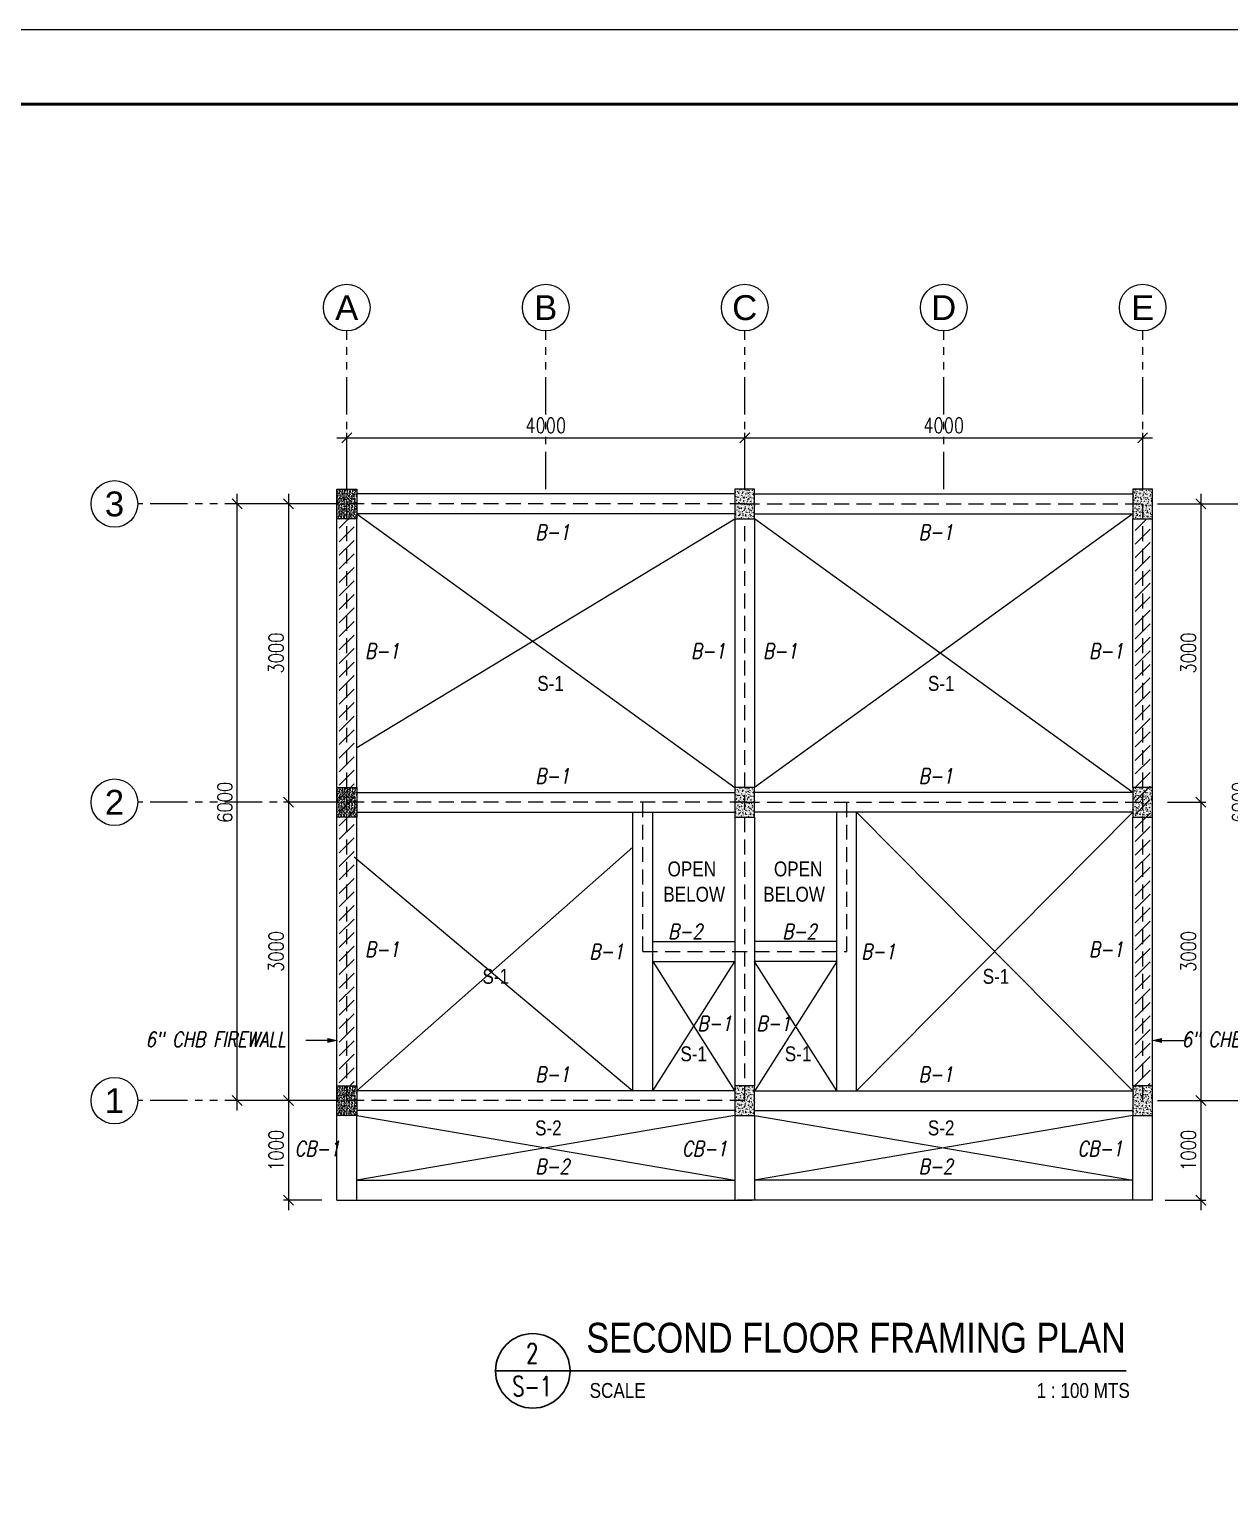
# Model space of a CAD drawing. Header units: millimetres. Extents: x 568137 to 731329, y -326076 to -191870.
# Drawn here: x 703457 to 715517, y -247826 to -232976 of the extents above; entities that cross this region are included whole.
import ezdxf
from ezdxf.enums import TextEntityAlignment as Align

# ---------------------------------------------------------------- set-up
doc = ezdxf.new("R2010")
doc.units = ezdxf.units.MM
doc.header["$LTSCALE"] = 300
doc.header["$MEASUREMENT"] = 0
doc.header["$PDMODE"] = 3
doc.header["$PDSIZE"] = 300
for name, pattern in [('DASHED', [0.75, 0.5, -0.25]), ('HIDDEN2', [0.1875, 0.125, -0.0625]), ('PHANTOM', [2.5, 1.25, -0.25, 0.25, -0.25, 0.25, -0.25])]:
    doc.linetypes.add(name, pattern=pattern)
doc.layers.get('0').update_dxf_attribs({"color": 9})
doc.layers.get('DEFPOINTS').update_dxf_attribs({"color": 8})
for name, color, linetype in [('2TX-AR', 2, 'Continuous'), ('A-DIM', 9, 'Continuous'), ('BEAM', 51, 'HIDDEN2'), ('COLUMN', 6, 'Continuous'), ('ROOF BEAMS', 10, 'Continuous')]:
    doc.layers.add(name, color=color, linetype=linetype)
for name, color, linetype, lineweight in [('BORDER', 5, 'Continuous', 50), ('dimensions', 8, 'Continuous', 15), ('FLR. PLAN BLK', 8, 'Continuous', 9), ('grid', 204, 'PHANTOM', 5), ('TB-TXT', 4, 'Continuous', 35), ('text', 142, 'Continuous', 25), ('TITLE', 3, 'Continuous', 30)]:
    doc.layers.add(name, color=color, linetype=linetype, lineweight=lineweight)
doc.styles.add('ARIAL', font='arial.ttf', dxfattribs={"width": 0.8})
doc.styles.add('DIM', font='romans.shx', dxfattribs={"width": 0.8})
doc.styles.add('mar4', font='ARIALN.TTF')
doc.styles.add('PSM', font='simplex')
doc.styles.get("Standard").update_dxf_attribs({"font": 'romans.shx'})
doc.dimstyles.new('DIM-100', dxfattribs={"dimscale": 100, "dimtxt": 2, "dimasz": 1, "dimexe": 0.5, "dimexo": 1.5, "dimgap": 1, "dimtad": 1, "dimdec": 0, "dimdsep": 46, "dimtxsty": 'PSM', "dimblk1": 'DIMCIR', "dimblk2": 'DIMCIR', "dimsah": 1, "dimcen": 0, "dimdle": 2, "dimclrd": 251, "dimclre": 251, "dimclrt": 2, "dimadec": 0, "dimazin": 0, "dimtfac": 1, "dimtdec": 0, "dimtix": 1, "dimtmove": 2, "dimatfit": 3, "dimldrblk": 'DIMCIR', "dimfxl": 0.5, "dimtvp": 1, "dimtolj": 1, "dimtzin": 0, "dimarcsym": 0})
pattern_1 = [(50, (138758.985, -42248.292), (35.8630091, -3.1376067), [3.75, -41.25]), (355, (138758.985, -42248.292), (-6.9375667, 37.6096067), [3, -33]), (100.4514445, (138761.974, -42248.554), (28.9254423, 34.4719995), [3.1870096, -35.0571056]), (46.1842, (138758.985, -42238.292), (53.3620665, -8.275964), [5.625, -61.875]), (96.635635, (138763.43, -42238.98), (46.7330973, 48.70593), [4.780517, -52.585688]), (351.184164, (138758.985, -42238.29), (46.7330973, 48.70593), [4.5, -49.5]), (21, (138763.985, -42240.792), (29.8453526, -20.1309445), [3.75, -41.25]), (326, (138763.985, -42240.792), (12.1657666, 36.2575023), [3, -33]), (71.451445, (138766.472, -42242.47), (42.0111188, 16.1265576), [3.1870095, -35.0571056]), (37.5, (138758.985, -42248.292), (0.60799277, 16.6446927), [0, -32.6, 0, -33.5, 0, -33.125]), (7.5, (138758.985, -42248.292), (13.15347687, 19.7205856), [0, -19.1, 0, -31.85, 0, -12.625]), (327.5, (138747.835, -42248.292), (26.6911218, -1.1277436), [0, -12.5, 0, -39, 0, -51.75]), (317.5, (138742.835, -42248.292), (29.1593085, 5.0052491), [0, -16.25, 0, -25.9, 0, -36.75])]
pattern_2 = [(50, (138758.985, -48248.292), (35.8630091, -3.1376067), [3.75, -41.25]), (355, (138758.985, -48248.292), (-6.9375667, 37.6096067), [3, -33]), (100.4514445, (138761.974, -48248.554), (28.9254423, 34.4719995), [3.1870096, -35.0571056]), (46.1842, (138758.985, -48238.292), (53.3620665, -8.275964), [5.625, -61.875]), (96.635635, (138763.43, -48238.98), (46.7330973, 48.70593), [4.780517, -52.585688]), (351.184164, (138758.985, -48238.29), (46.7330973, 48.70593), [4.5, -49.5]), (21, (138763.985, -48240.792), (29.8453526, -20.1309445), [3.75, -41.25]), (326, (138763.985, -48240.792), (12.1657666, 36.2575023), [3, -33]), (71.451445, (138766.472, -48242.47), (42.0111188, 16.1265576), [3.1870095, -35.0571056]), (37.5, (138758.985, -48248.292), (0.60799277, 16.6446927), [0, -32.6, 0, -33.5, 0, -33.125]), (7.5, (138758.985, -48248.292), (13.15347687, 19.7205856), [0, -19.1, 0, -31.85, 0, -12.625]), (327.5, (138747.835, -48248.292), (26.6911218, -1.1277436), [0, -12.5, 0, -39, 0, -51.75]), (317.5, (138742.835, -48248.292), (29.1593085, 5.0052491), [0, -16.25, 0, -25.9, 0, -36.75])]
pattern_3 = [(50, (138758.985, -45248.292), (35.8630091, -3.1376067), [3.75, -41.25]), (355, (138758.985, -45248.292), (-6.9375667, 37.6096067), [3, -33]), (100.4514445, (138761.974, -45248.554), (28.9254423, 34.4719995), [3.1870096, -35.0571056]), (46.1842, (138758.985, -45238.292), (53.3620665, -8.275964), [5.625, -61.875]), (96.635635, (138763.43, -45238.98), (46.7330973, 48.70593), [4.780517, -52.585688]), (351.184164, (138758.985, -45238.29), (46.7330973, 48.70593), [4.5, -49.5]), (21, (138763.985, -45240.792), (29.8453526, -20.1309445), [3.75, -41.25]), (326, (138763.985, -45240.792), (12.1657666, 36.2575023), [3, -33]), (71.451445, (138766.472, -45242.47), (42.0111188, 16.1265576), [3.1870095, -35.0571056]), (37.5, (138758.985, -45248.292), (0.60799277, 16.6446927), [0, -32.6, 0, -33.5, 0, -33.125]), (7.5, (138758.985, -45248.292), (13.15347687, 19.7205856), [0, -19.1, 0, -31.85, 0, -12.625]), (327.5, (138747.835, -45248.292), (26.6911218, -1.1277436), [0, -12.5, 0, -39, 0, -51.75]), (317.5, (138742.835, -45248.292), (29.1593085, 5.0052491), [0, -16.25, 0, -25.9, 0, -36.75])]
pattern_4 = [(45, (100758.73, -42187.54), (-67.990969, 67.990969), [])]

# ---------------------------------------------------------------- blocks, each defined once
blk = doc.blocks.new('_Oblique')
at = {"color": 0, "linetype": 'ByBlock', "lineweight": -2}
blk.add_line((-0.5, -0.5), (0.5, 0.5), dxfattribs=at)
blk = doc.blocks.new('*D688')
at = {"layer": 'DEFPOINTS', "color": 0, "ltscale": 0.5, "transparency": 16777216}
for p in [(705545, -237745), (706645, -237745), (706645, -243745)]:
    blk.add_point(p, dxfattribs=at)
at = {"layer": 'FLR. PLAN BLK', "color": 8, "lineweight": -2, "ltscale": 0.5, "transparency": 16777216}
for p, q in [((706495, -237745), (705495, -237745)), ((705545, -243845), (705545, -237645)), ((706495, -243745), (705495, -243745))]:
    blk.add_line(p, q, dxfattribs=at)
at = {"layer": 'FLR. PLAN BLK', "color": 8, "lineweight": -2, "ltscale": 0.5, "transparency": 16777216, "xscale": 100, "yscale": 100, "zscale": 100}
for p, rotation in [((705545, -237745), 90), ((705545, -243745), 270)]:
    blk.add_blockref('_Oblique', p, dxfattribs=dict(at, rotation=rotation))
at = {"layer": 'FLR. PLAN BLK', "color": 8, "ltscale": 0.5, "transparency": 16777216, "insert": (705420, -240745), "char_height": 150, "attachment_point": 5, "rotation": 90, "style": 'DIM'}
blk.add_mtext('\\A1;6000', dxfattribs=at)
blk = doc.blocks.new('DIMCIR')
for p, q in [((0, 1.5), (0, -1.5)), ((-1.5, 0), (1.5, 0))]:
    blk.add_line(p, q)
at = {"color": 2}
blk.add_circle((0, 0), 0.75, dxfattribs=at)
blk = doc.blocks.new('*D689')
at = {"layer": 'DEFPOINTS', "color": 0, "ltscale": 0.5, "transparency": 16777216}
for p in [(706645, -237745), (706060, -240745), (706545, -240745)]:
    blk.add_point(p, dxfattribs=at)
at = {"layer": 'FLR. PLAN BLK', "color": 8, "lineweight": -2, "ltscale": 0.5, "transparency": 16777216}
for p, q in [((706495, -237745), (706010, -237745)), ((706060, -237645), (706060, -240845)), ((706395, -240745), (706010, -240745))]:
    blk.add_line(p, q, dxfattribs=at)
at = {"layer": 'FLR. PLAN BLK', "color": 8, "lineweight": -2, "ltscale": 0.5, "transparency": 16777216, "xscale": 100, "yscale": 100, "zscale": 100}
for p, rotation in [((706060, -237745), 90), ((706060, -240745), 270)]:
    blk.add_blockref('_Oblique', p, dxfattribs=dict(at, rotation=rotation))
at = {"layer": 'FLR. PLAN BLK', "color": 8, "ltscale": 0.5, "transparency": 16777216, "insert": (705935, -239245), "char_height": 150, "attachment_point": 5, "rotation": 90, "style": 'DIM'}
blk.add_mtext('\\A1;3000', dxfattribs=at)
blk = doc.blocks.new('*D690')
at = {"layer": 'DEFPOINTS', "color": 0, "ltscale": 0.5, "transparency": 16777216}
for p in [(706545, -240745), (706060, -243745), (706645, -243745)]:
    blk.add_point(p, dxfattribs=at)
at = {"layer": 'FLR. PLAN BLK', "color": 8, "lineweight": -2, "ltscale": 0.5, "transparency": 16777216}
for p, q in [((706060, -240645), (706060, -243845)), ((706395, -240745), (706010, -240745)), ((706495, -243745), (706010, -243745))]:
    blk.add_line(p, q, dxfattribs=at)
at = {"layer": 'FLR. PLAN BLK', "color": 8, "lineweight": -2, "ltscale": 0.5, "transparency": 16777216, "xscale": 100, "yscale": 100, "zscale": 100}
for p, rotation in [((706060, -240745), 90), ((706060, -243745), 270)]:
    blk.add_blockref('_Oblique', p, dxfattribs=dict(at, rotation=rotation))
at = {"layer": 'FLR. PLAN BLK', "color": 8, "ltscale": 0.5, "transparency": 16777216, "insert": (705935, -242245), "char_height": 150, "attachment_point": 5, "rotation": 90, "style": 'DIM'}
blk.add_mtext('\\A1;3000', dxfattribs=at)
blk = doc.blocks.new('*D694')
at = {"layer": 'DEFPOINTS', "color": 0, "ltscale": 0.5, "transparency": 16777216}
for p in [(706545, -243745), (706060, -244745), (706545, -244745)]:
    blk.add_point(p, dxfattribs=at)
at = {"layer": 'FLR. PLAN BLK', "color": 8, "lineweight": -2, "ltscale": 0.5, "transparency": 16777216}
for p, q in [((706060, -243645), (706060, -244845)), ((706395, -243745), (706010, -243745)), ((706395, -244745), (706010, -244745))]:
    blk.add_line(p, q, dxfattribs=at)
at = {"layer": 'FLR. PLAN BLK', "color": 8, "lineweight": -2, "ltscale": 0.5, "transparency": 16777216, "xscale": 100, "yscale": 100, "zscale": 100}
for p, rotation in [((706060, -243745), 90), ((706060, -244745), 270)]:
    blk.add_blockref('_Oblique', p, dxfattribs=dict(at, rotation=rotation))
at = {"layer": 'FLR. PLAN BLK', "color": 8, "ltscale": 0.5, "transparency": 16777216, "insert": (705935, -244245), "char_height": 150, "attachment_point": 5, "rotation": 90, "style": 'DIM'}
blk.add_mtext('\\A1;1000', dxfattribs=at)
blk = doc.blocks.new('*D691')
at = {"layer": 'DEFPOINTS', "color": 0, "ltscale": 0.5, "transparency": 16777216}
for p in [(714645, -237745), (715745, -237745), (714645, -243745)]:
    blk.add_point(p, dxfattribs=at)
at = {"layer": 'FLR. PLAN BLK', "color": 8, "lineweight": -2, "ltscale": 0.5, "transparency": 16777216}
for p, q in [((714795, -237745), (715795, -237745)), ((715745, -243845), (715745, -237645)), ((714795, -243745), (715795, -243745))]:
    blk.add_line(p, q, dxfattribs=at)
at = {"layer": 'FLR. PLAN BLK', "color": 8, "lineweight": -2, "ltscale": 0.5, "transparency": 16777216, "xscale": 100, "yscale": 100, "zscale": 100}
for p, rotation in [((715745, -237745), 90), ((715745, -243745), 270)]:
    blk.add_blockref('_Oblique', p, dxfattribs=dict(at, rotation=rotation))
at = {"layer": 'FLR. PLAN BLK', "color": 8, "ltscale": 0.5, "transparency": 16777216, "insert": (715620, -240745), "char_height": 150, "attachment_point": 5, "rotation": 90, "style": 'DIM'}
blk.add_mtext('\\A1;6000', dxfattribs=at)
blk = doc.blocks.new('*D692')
at = {"layer": 'DEFPOINTS', "color": 0, "ltscale": 0.5, "transparency": 16777216}
for p in [(714645, -237745), (714745, -240745), (715230, -240745)]:
    blk.add_point(p, dxfattribs=at)
at = {"layer": 'FLR. PLAN BLK', "color": 8, "lineweight": -2, "ltscale": 0.5, "transparency": 16777216}
for p, q in [((714795, -237745), (715280, -237745)), ((715230, -237645), (715230, -240845)), ((714895, -240745), (715280, -240745))]:
    blk.add_line(p, q, dxfattribs=at)
at = {"layer": 'FLR. PLAN BLK', "color": 8, "lineweight": -2, "ltscale": 0.5, "transparency": 16777216, "xscale": 100, "yscale": 100, "zscale": 100}
for p, rotation in [((715230, -237745), 90), ((715230, -240745), 270)]:
    blk.add_blockref('_Oblique', p, dxfattribs=dict(at, rotation=rotation))
at = {"layer": 'FLR. PLAN BLK', "color": 8, "ltscale": 0.5, "transparency": 16777216, "insert": (715105, -239245), "char_height": 150, "attachment_point": 5, "rotation": 90, "style": 'DIM'}
blk.add_mtext('\\A1;3000', dxfattribs=at)
blk = doc.blocks.new('*D693')
at = {"layer": 'DEFPOINTS', "color": 0, "ltscale": 0.5, "transparency": 16777216}
for p in [(714745, -240745), (714645, -243745), (715230, -243745)]:
    blk.add_point(p, dxfattribs=at)
at = {"layer": 'FLR. PLAN BLK', "color": 8, "lineweight": -2, "ltscale": 0.5, "transparency": 16777216}
for p, q in [((715230, -240645), (715230, -243845)), ((714895, -240745), (715280, -240745)), ((714795, -243745), (715280, -243745))]:
    blk.add_line(p, q, dxfattribs=at)
at = {"layer": 'FLR. PLAN BLK', "color": 8, "lineweight": -2, "ltscale": 0.5, "transparency": 16777216, "xscale": 100, "yscale": 100, "zscale": 100}
for p, rotation in [((715230, -240745), 90), ((715230, -243745), 270)]:
    blk.add_blockref('_Oblique', p, dxfattribs=dict(at, rotation=rotation))
at = {"layer": 'FLR. PLAN BLK', "color": 8, "ltscale": 0.5, "transparency": 16777216, "insert": (715105, -242245), "char_height": 150, "attachment_point": 5, "rotation": 90, "style": 'DIM'}
blk.add_mtext('\\A1;3000', dxfattribs=at)
blk = doc.blocks.new('*D695')
at = {"layer": 'DEFPOINTS', "color": 0, "ltscale": 0.5, "transparency": 16777216}
for p in [(714745, -243745), (714720, -244745), (715230, -244745)]:
    blk.add_point(p, dxfattribs=at)
at = {"layer": 'FLR. PLAN BLK', "color": 8, "lineweight": -2, "ltscale": 0.5, "transparency": 16777216}
for p, q in [((715230, -243645), (715230, -244845)), ((714895, -243745), (715280, -243745)), ((714870, -244745), (715280, -244745))]:
    blk.add_line(p, q, dxfattribs=at)
at = {"layer": 'FLR. PLAN BLK', "color": 8, "lineweight": -2, "ltscale": 0.5, "transparency": 16777216, "xscale": 100, "yscale": 100, "zscale": 100}
for p, rotation in [((715230, -243745), 90), ((715230, -244745), 270)]:
    blk.add_blockref('_Oblique', p, dxfattribs=dict(at, rotation=rotation))
at = {"layer": 'FLR. PLAN BLK', "color": 8, "ltscale": 0.5, "transparency": 16777216, "insert": (715105, -244245), "char_height": 150, "attachment_point": 5, "rotation": 90, "style": 'DIM'}
blk.add_mtext('\\A1;1000', dxfattribs=at)
blk = doc.blocks.new('*D696')
at = {"layer": 'DEFPOINTS', "color": 0, "ltscale": 0.5, "transparency": 16777216}
for p in [(710645, -237081), (706645, -237595), (710645, -237595)]:
    blk.add_point(p, dxfattribs=at)
at = {"layer": 'FLR. PLAN BLK', "color": 8, "lineweight": -2, "ltscale": 0.5, "transparency": 16777216}
for p, q in [((706545, -237081), (710745, -237081)), ((706645, -237445), (706645, -237031)), ((710645, -237445), (710645, -237031))]:
    blk.add_line(p, q, dxfattribs=at)
at = {"layer": 'FLR. PLAN BLK', "color": 8, "lineweight": -2, "ltscale": 0.5, "transparency": 16777216, "xscale": 100, "yscale": 100, "zscale": 100, "rotation": 180}
blk.add_blockref('_Oblique', (706645, -237081), dxfattribs=at)
at = {"layer": 'FLR. PLAN BLK', "color": 8, "lineweight": -2, "ltscale": 0.5, "transparency": 16777216, "xscale": 100, "yscale": 100, "zscale": 100}
blk.add_blockref('_Oblique', (710645, -237081), dxfattribs=at)
at = {"layer": 'FLR. PLAN BLK', "color": 8, "ltscale": 0.5, "transparency": 16777216, "insert": (708645, -236956), "char_height": 150, "attachment_point": 5, "style": 'DIM'}
blk.add_mtext('\\A1;4000', dxfattribs=at)
blk = doc.blocks.new('*D697')
at = {"layer": 'DEFPOINTS', "color": 0, "ltscale": 0.5, "transparency": 16777216}
for p in [(714645, -237081), (710645, -237595), (714645, -237595)]:
    blk.add_point(p, dxfattribs=at)
at = {"layer": 'FLR. PLAN BLK', "color": 8, "lineweight": -2, "ltscale": 0.5, "transparency": 16777216}
for p, q in [((710545, -237081), (714745, -237081)), ((710645, -237445), (710645, -237031)), ((714645, -237445), (714645, -237031))]:
    blk.add_line(p, q, dxfattribs=at)
at = {"layer": 'FLR. PLAN BLK', "color": 8, "lineweight": -2, "ltscale": 0.5, "transparency": 16777216, "xscale": 100, "yscale": 100, "zscale": 100, "rotation": 180}
blk.add_blockref('_Oblique', (710645, -237081), dxfattribs=at)
at = {"layer": 'FLR. PLAN BLK', "color": 8, "lineweight": -2, "ltscale": 0.5, "transparency": 16777216, "xscale": 100, "yscale": 100, "zscale": 100}
blk.add_blockref('_Oblique', (714645, -237081), dxfattribs=at)
at = {"layer": 'FLR. PLAN BLK', "color": 8, "ltscale": 0.5, "transparency": 16777216, "insert": (712645, -236956), "char_height": 150, "attachment_point": 5, "style": 'DIM'}
blk.add_mtext('\\A1;4000', dxfattribs=at)
blk = doc.blocks.new('*D698')
at = {"layer": 'DEFPOINTS', "color": 0, "ltscale": 0.5, "transparency": 16777216}
for p in [(714645, -237745), (715745, -237745), (714645, -243745)]:
    blk.add_point(p, dxfattribs=at)
at = {"layer": 'FLR. PLAN BLK', "color": 8, "lineweight": -2, "ltscale": 0.5, "transparency": 16777216}
for p, q in [((714795, -237745), (715795, -237745)), ((715745, -243845), (715745, -237645)), ((714795, -243745), (715795, -243745))]:
    blk.add_line(p, q, dxfattribs=at)
at = {"layer": 'FLR. PLAN BLK', "color": 8, "lineweight": -2, "ltscale": 0.5, "transparency": 16777216, "xscale": 100, "yscale": 100, "zscale": 100}
for p, rotation in [((715745, -237745), 90), ((715745, -243745), 270)]:
    blk.add_blockref('_Oblique', p, dxfattribs=dict(at, rotation=rotation))
at = {"layer": 'FLR. PLAN BLK', "color": 8, "ltscale": 0.5, "transparency": 16777216, "insert": (715620, -240745), "char_height": 150, "attachment_point": 5, "rotation": 90, "style": 'DIM'}
blk.add_mtext('\\A1;6000', dxfattribs=at)
blk = doc.blocks.new('*D699')
at = {"layer": 'DEFPOINTS', "color": 0, "ltscale": 0.5, "transparency": 16777216}
for p in [(714645, -237745), (714745, -240745), (715230, -240745)]:
    blk.add_point(p, dxfattribs=at)
at = {"layer": 'FLR. PLAN BLK', "color": 8, "lineweight": -2, "ltscale": 0.5, "transparency": 16777216}
for p, q in [((714795, -237745), (715280, -237745)), ((715230, -237645), (715230, -240845)), ((714895, -240745), (715280, -240745))]:
    blk.add_line(p, q, dxfattribs=at)
at = {"layer": 'FLR. PLAN BLK', "color": 8, "lineweight": -2, "ltscale": 0.5, "transparency": 16777216, "xscale": 100, "yscale": 100, "zscale": 100}
for p, rotation in [((715230, -237745), 90), ((715230, -240745), 270)]:
    blk.add_blockref('_Oblique', p, dxfattribs=dict(at, rotation=rotation))
at = {"layer": 'FLR. PLAN BLK', "color": 8, "ltscale": 0.5, "transparency": 16777216, "insert": (715105, -239245), "char_height": 150, "attachment_point": 5, "rotation": 90, "style": 'DIM'}
blk.add_mtext('\\A1;3000', dxfattribs=at)
blk = doc.blocks.new('*D700')
at = {"layer": 'DEFPOINTS', "color": 0, "ltscale": 0.5, "transparency": 16777216}
for p in [(714745, -240745), (714645, -243745), (715230, -243745)]:
    blk.add_point(p, dxfattribs=at)
at = {"layer": 'FLR. PLAN BLK', "color": 8, "lineweight": -2, "ltscale": 0.5, "transparency": 16777216}
for p, q in [((715230, -240645), (715230, -243845)), ((714895, -240745), (715280, -240745)), ((714795, -243745), (715280, -243745))]:
    blk.add_line(p, q, dxfattribs=at)
at = {"layer": 'FLR. PLAN BLK', "color": 8, "lineweight": -2, "ltscale": 0.5, "transparency": 16777216, "xscale": 100, "yscale": 100, "zscale": 100}
for p, rotation in [((715230, -240745), 90), ((715230, -243745), 270)]:
    blk.add_blockref('_Oblique', p, dxfattribs=dict(at, rotation=rotation))
at = {"layer": 'FLR. PLAN BLK', "color": 8, "ltscale": 0.5, "transparency": 16777216, "insert": (715105, -242245), "char_height": 150, "attachment_point": 5, "rotation": 90, "style": 'DIM'}
blk.add_mtext('\\A1;3000', dxfattribs=at)
blk = doc.blocks.new('*D701')
at = {"layer": 'DEFPOINTS', "color": 0, "ltscale": 0.5, "transparency": 16777216}
for p in [(714745, -243745), (714745, -244745), (715230, -244745)]:
    blk.add_point(p, dxfattribs=at)
at = {"layer": 'FLR. PLAN BLK', "color": 8, "lineweight": -2, "ltscale": 0.5, "transparency": 16777216}
for p, q in [((715230, -243645), (715230, -244845)), ((714895, -243745), (715280, -243745)), ((714895, -244745), (715280, -244745))]:
    blk.add_line(p, q, dxfattribs=at)
at = {"layer": 'FLR. PLAN BLK', "color": 8, "lineweight": -2, "ltscale": 0.5, "transparency": 16777216, "xscale": 100, "yscale": 100, "zscale": 100}
for p, rotation in [((715230, -243745), 90), ((715230, -244745), 270)]:
    blk.add_blockref('_Oblique', p, dxfattribs=dict(at, rotation=rotation))
at = {"layer": 'FLR. PLAN BLK', "color": 8, "ltscale": 0.5, "transparency": 16777216, "insert": (715105, -244245), "char_height": 150, "attachment_point": 5, "rotation": 90, "style": 'DIM'}
blk.add_mtext('\\A1;1000', dxfattribs=at)

msp = doc.modelspace()

# ---------------------------------------------------------------- hatches: boundary and pattern name
at = {"layer": 'dimensions', "linetype": 'Continuous'}
h = msp.add_hatch(dxfattribs=at)
h.set_pattern_fill('AR-CONC', color=256, scale=5, style=0)
h.set_pattern_definition(pattern_1)
h.paths.add_polyline_path([(706545, -237895.3), (706745, -237895.3), (706745, -237595.3), (706545, -237595.3)])
h = msp.add_hatch(dxfattribs=at)
h.set_pattern_fill('AR-CONC', color=256, scale=5, angle=180, style=0)
h.set_pattern_definition([(230, (1282531.07, -433242.267), (-35.8630091, 3.1376067), [3.75, -41.25]), (175, (1282531.07, -433242.267), (6.9375667, -37.6096067), [3, -33]), (280.4514445, (1282528.08, -433242.006), (-28.9254423, -34.4719995), [3.1870096, -35.0571056]), (226.1842, (1282531.07, -433252.267), (-53.3620665, 8.275964), [5.625, -61.875]), (276.635635, (1282526.62, -433251.58), (-46.7330973, -48.70593), [4.780517, -52.585688]), (171.184164, (1282531.07, -433252.27), (-46.733097, -48.70593), [4.5, -49.5]), (201, (1282526.07, -433249.767), (-29.8453526, 20.1309445), [3.75, -41.25]), (146, (1282526.07, -433249.767), (-12.1657666, -36.2575023), [3, -33]), (251.451445, (1282523.582, -433248.09), (-42.0111188, -16.1265576), [3.1870095, -35.0571056]), (217.5, (1282531.069, -433242.267), (-0.60799277, -16.6446927), [0, -32.6, 0, -33.5, 0, -33.125]), (187.5, (1282531.069, -433242.267), (-13.15347687, -19.7205856), [0, -19.1, 0, -31.85, 0, -12.625]), (147.5, (1282542.219, -433242.267), (-26.6911218, 1.1277436), [0, -12.5, 0, -39, 0, -51.75]), (137.5, (1282547.22, -433242.267), (-29.1593085, -5.0052491), [0, -16.25, 0, -25.9, 0, -36.75])])
h.paths.add_polyline_path([(710545, -237595.3), (710745, -237595.3), (710745, -237895.3), (710545, -237895.3)])
h = msp.add_hatch(dxfattribs=at)
h.set_pattern_fill('AR-CONC', color=256, scale=5, style=0)
h.set_pattern_definition(pattern_1)
h.paths.add_polyline_path([(714745, -237895.3), (714545, -237895.3), (714545, -237595.3), (714745, -237595.3)])
at = {"layer": 'dimensions'}
h = msp.add_hatch(dxfattribs=at)
h.set_pattern_fill('ANSI31', color=256, scale=769.23, style=0)
h.set_pattern_definition(pattern_4)
h.paths.add_polyline_path([(706720, -237895.3), (706570, -237895.3), (706570, -243595.3), (706720, -243595.3)])
h = msp.add_hatch(dxfattribs=at)
h.set_pattern_fill('ANSI31', color=256, scale=769.23, style=0)
h.set_pattern_definition(pattern_4)
h.paths.add_polyline_path([(714570, -237895.3), (714720, -237895.3), (714720, -243595.3), (714570, -243595.3)])
at = {"layer": 'dimensions', "linetype": 'Continuous'}
h = msp.add_hatch(dxfattribs=at)
h.set_pattern_fill('AR-CONC', color=256, scale=5, style=0)
h.set_pattern_definition(pattern_3)
h.paths.add_polyline_path([(706545, -240895.3), (706745, -240895.3), (706745, -240595.3), (706545, -240595.3)])
h = msp.add_hatch(dxfattribs=at)
h.set_pattern_fill('AR-CONC', color=256, scale=5, angle=180, style=0)
h.set_pattern_definition([(230, (1282531.07, -436242.267), (-35.8630091, 3.1376067), [3.75, -41.25]), (175, (1282531.07, -436242.267), (6.9375667, -37.6096067), [3, -33]), (280.4514445, (1282528.08, -436242.006), (-28.9254423, -34.4719995), [3.1870096, -35.0571056]), (226.1842, (1282531.07, -436252.267), (-53.3620665, 8.275964), [5.625, -61.875]), (276.635635, (1282526.62, -436251.58), (-46.7330973, -48.70593), [4.780517, -52.585688]), (171.184164, (1282531.07, -436252.27), (-46.733097, -48.70593), [4.5, -49.5]), (201, (1282526.07, -436249.767), (-29.8453526, 20.1309445), [3.75, -41.25]), (146, (1282526.07, -436249.767), (-12.1657666, -36.2575023), [3, -33]), (251.451445, (1282523.582, -436248.09), (-42.0111188, -16.1265576), [3.1870095, -35.0571056]), (217.5, (1282531.069, -436242.267), (-0.60799277, -16.6446927), [0, -32.6, 0, -33.5, 0, -33.125]), (187.5, (1282531.069, -436242.267), (-13.15347687, -19.7205856), [0, -19.1, 0, -31.85, 0, -12.625]), (147.5, (1282542.219, -436242.267), (-26.6911218, 1.1277436), [0, -12.5, 0, -39, 0, -51.75]), (137.5, (1282547.22, -436242.267), (-29.1593085, -5.0052491), [0, -16.25, 0, -25.9, 0, -36.75])])
h.paths.add_polyline_path([(710545, -240595.3), (710745, -240595.3), (710745, -240895.3), (710545, -240895.3)])
h = msp.add_hatch(dxfattribs=at)
h.set_pattern_fill('AR-CONC', color=256, scale=5, style=0)
h.set_pattern_definition(pattern_3)
h.paths.add_polyline_path([(714745, -240895.3), (714545, -240895.3), (714545, -240595.3), (714745, -240595.3)])
h = msp.add_hatch(dxfattribs=at)
h.set_pattern_fill('AR-CONC', color=256, scale=5, style=0)
h.set_pattern_definition(pattern_2)
h.paths.add_polyline_path([(706545, -243895.3), (706745, -243895.3), (706745, -243595.3), (706545, -243595.3)])
h = msp.add_hatch(dxfattribs=at)
h.set_pattern_fill('AR-CONC', color=256, scale=5, angle=180, style=0)
h.set_pattern_definition([(230, (1282531.07, -439242.267), (-35.8630091, 3.1376067), [3.75, -41.25]), (175, (1282531.07, -439242.267), (6.9375667, -37.6096067), [3, -33]), (280.4514445, (1282528.08, -439242.006), (-28.9254423, -34.4719995), [3.1870096, -35.0571056]), (226.1842, (1282531.07, -439252.267), (-53.3620665, 8.275964), [5.625, -61.875]), (276.635635, (1282526.62, -439251.58), (-46.7330973, -48.70593), [4.780517, -52.585688]), (171.184164, (1282531.07, -439252.27), (-46.733097, -48.70593), [4.5, -49.5]), (201, (1282526.07, -439249.767), (-29.8453526, 20.1309445), [3.75, -41.25]), (146, (1282526.07, -439249.767), (-12.1657666, -36.2575023), [3, -33]), (251.451445, (1282523.582, -439248.09), (-42.0111188, -16.1265576), [3.1870095, -35.0571056]), (217.5, (1282531.069, -439242.267), (-0.60799277, -16.6446927), [0, -32.6, 0, -33.5, 0, -33.125]), (187.5, (1282531.069, -439242.267), (-13.15347687, -19.7205856), [0, -19.1, 0, -31.85, 0, -12.625]), (147.5, (1282542.219, -439242.267), (-26.6911218, 1.1277436), [0, -12.5, 0, -39, 0, -51.75]), (137.5, (1282547.22, -439242.267), (-29.1593085, -5.0052491), [0, -16.25, 0, -25.9, 0, -36.75])])
h.paths.add_polyline_path([(710545, -243595.3), (710745, -243595.3), (710745, -243895.3), (710545, -243895.3)])
h = msp.add_hatch(dxfattribs=at)
h.set_pattern_fill('AR-CONC', color=256, scale=5, style=0)
h.set_pattern_definition(pattern_2)
h.paths.add_polyline_path([(714745, -243895.3), (714545, -243895.3), (714545, -243595.3), (714745, -243595.3)])

# ---------------------------------------------------------------- linework, layer by layer
at = {"layer": 'A-DIM', "linetype": 'Continuous'}
for p, q in [((706745, -237845.3), (710545, -240595.3)), ((706745, -240195.3), (710545, -237895.3)), ((714545, -237845.3), (710745, -240595.3)), ((714545, -240645.3), (710745, -237895.3)), ((709520, -241195.3), (709520, -240845.3)), ((714545, -240845.3), (711770, -243645.3)), ((711770, -240845.3), (714545, -243645.3)), ((706720, -241295.3), (709520, -243645.3)), ((709520, -241195.3), (706745, -243645.3)), ((709720, -242345.3), (710545, -243649.7)), ((709720, -243645.3), (710545, -242345.3)), ((711570, -242345.3), (710745, -243649.7)), ((711570, -243645.3), (710745, -242345.3)), ((706745, -243895.3), (710545, -244545.3)), ((710545, -243895.3), (706745, -244545.3)), ((714545, -243895.3), (710745, -244545.3)), ((710745, -243895.3), (714545, -244545.3))]:
    msp.add_line(p, q, dxfattribs=at)
at = {"layer": 'BEAM', "linetype": 'Continuous'}
for p, q in [((710545, -237645.3), (706745, -237645.3)), ((710745, -237645.3), (714545, -237645.3)), ((706545, -240595.3), (706545, -237895.3)), ((710545, -237845.3), (706745, -237845.3)), ((706745, -240595.3), (706745, -237895.3)), ((710745, -237845.3), (714545, -237845.3)), ((714545, -240595.3), (714545, -237895.3)), ((714745, -240595.3), (714745, -237895.3)), ((706745, -240645.3), (710545, -240645.3)), ((714545, -240645.3), (710745, -240645.3)), ((706745, -240845.3), (710545, -240845.3)), ((709520, -243645.3), (709520, -240845.3)), ((709720, -243645.3), (709720, -240845.3)), ((714545, -240845.3), (710745, -240845.3)), ((711570, -243645.3), (711570, -240845.3)), ((711770, -243645.3), (711770, -240845.3)), ((706545, -243595.3), (706545, -240895.3)), ((706745, -243595.3), (706745, -240895.3)), ((710545, -240895.3), (710545, -243595.3)), ((710745, -240895.3), (710745, -243595.3)), ((714545, -243595.3), (714545, -240895.3)), ((714745, -243595.3), (714745, -240895.3)), ((709720, -242145.3), (710545, -242145.3)), ((711570, -242145.3), (710745, -242145.3)), ((709720, -242345.3), (710545, -242345.3)), ((711570, -242345.3), (710745, -242345.3)), ((710545, -243645.3), (706745, -243645.3)), ((710745, -243645.3), (714545, -243645.3)), ((706545, -244745.3), (706545, -243895.3)), ((710545, -243845.3), (706745, -243845.3)), ((706745, -244745.3), (706745, -243895.3)), ((710545, -243895.3), (710545, -244745.3)), ((710745, -243845.3), (714545, -243845.3)), ((710745, -243895.3), (710745, -244745.3)), ((710745, -243895.3), (710745, -244745.3)), ((710745, -243895.3), (710745, -244745.3)), ((714545, -244745.3), (714545, -243895.3)), ((714745, -244745.3), (714745, -243895.3)), ((706745, -244545.3), (710545, -244545.3)), ((714545, -244545.3), (710745, -244545.3)), ((706545, -244745.3), (710720, -244745.3)), ((714745, -244745.3), (710570, -244745.3))]:
    msp.add_line(p, q, dxfattribs=at)
for points in [[(710545, -237895.3), (710545, -240595.3)], [(710745, -237895.3), (710745, -240595.3)]]:
    msp.add_lwpolyline(points, dxfattribs=at)
at = {"layer": 'BORDER'}
msp.add_lwpolyline([(690279.4, -233725.5), (730579.4, -233725.5), (730579.4, -261925.5), (690279.4, -261925.5)], close=True, dxfattribs=at)
at = {"layer": 'COLUMN', "linetype": 'Continuous'}
for points in [[(706745, -237895.3), (706545, -237895.3), (706545, -237595.3), (706745, -237595.3)], [(710745, -237595.3), (710545, -237595.3), (710545, -237895.3), (710745, -237895.3)], [(714545, -237895.3), (714745, -237895.3), (714745, -237595.3), (714545, -237595.3)], [(706745, -240895.3), (706545, -240895.3), (706545, -240595.3), (706745, -240595.3)], [(710745, -240595.3), (710545, -240595.3), (710545, -240895.3), (710745, -240895.3)], [(714545, -240895.3), (714745, -240895.3), (714745, -240595.3), (714545, -240595.3)], [(706745, -243895.3), (706545, -243895.3), (706545, -243595.3), (706745, -243595.3)], [(710745, -243595.3), (710545, -243595.3), (710545, -243895.3), (710745, -243895.3)], [(714545, -243895.3), (714745, -243895.3), (714745, -243595.3), (714545, -243595.3)]]:
    msp.add_lwpolyline(points, close=True, dxfattribs=at)
at = {"layer": 'DEFPOINTS', "linetype": 'DASHED'}
for p, q in [((706645, -243745.3), (706645, -237745.3)), ((710645, -237745.3), (706645, -237745.3)), ((710645, -237745.3), (714645, -237745.3)), ((714645, -243745.3), (714645, -237745.3)), ((710645, -243745.3), (710645, -237895.3)), ((710645, -240745.3), (706645, -240745.3)), ((709620, -242245.3), (709620, -240745.3)), ((710645, -240745.3), (714645, -240745.3)), ((711670, -242245.3), (711670, -240745.3)), ((709620, -242245.3), (711670, -242245.3)), ((710645, -243745.3), (706645, -243745.3))]:
    msp.add_line(p, q, dxfattribs=at)
at = {"layer": 'DEFPOINTS'}
msp.add_lwpolyline([(689279.4, -232975.5), (731329.4, -232975.5), (731329.4, -262675.5), (689279.4, -262675.5)], close=True, dxfattribs=at)
at = {"layer": 'grid'}
for p, q in [((706645, -237595.3), (706645, -236005.7)), ((708645, -237595.3), (708645, -236005.7)), ((710645, -237595.3), (710645, -236005.7)), ((712645, -237595.3), (712645, -236005.7)), ((714645, -237595.3), (714645, -236005.7)), ((706545, -237745.3), (704545, -237745.3)), ((706545, -240745.3), (704545, -240745.3)), ((706545, -243745.3), (704545, -243745.3))]:
    msp.add_line(p, q, dxfattribs=at)
at = {"layer": 'grid', "color": 8, "linetype": 'Continuous'}
for centre in [(706645, -235771.4), (708645, -235771.4), (710645, -235771.4), (712645, -235771.4), (714645, -235771.4), (704310.6, -237745.3), (704310.6, -240745.3), (704310.6, -243745.3)]:
    msp.add_circle(centre, 234.4, dxfattribs=at)
at = {"layer": 'text', "color": 0}
for p, q in [((706450.7, -243140.1), (706232.7, -243140.1)), ((714839.3, -243140.1), (715057.3, -243140.1))]:
    msp.add_line(p, q, dxfattribs=at)
for points in [[(706450.7, -243115.3), (706557.8, -243140.1), (706450.7, -243164.8)], [(714839.3, -243115.3), (714732.3, -243140.1), (714839.3, -243164.8)]]:
    msp.add_solid(points, dxfattribs=at)
at = {"layer": 'TITLE'}
msp.add_line((708140.6, -246462), (714479.6, -246462), dxfattribs=at)
msp.add_circle((708515.3, -246462), 374.6, dxfattribs=at)

# ---------------------------------------------------------------- texts
at = {"layer": '2TX-AR', "style": 'mar4'}
for s, p in [('S-1', (708560.1, -239624.9)), ('S-1', (712486.6, -239624.9)), ('OPEN', (709870.1, -241490.4)), ('OPEN', (710938.7, -241490.4)), ('BELOW', (709827.2, -241744.7)), ('BELOW', (710831, -241744.7)), ('S-1', (708009.2, -242570.5)), ('S-1', (713037.5, -242570.5)), ('S-1', (709998.8, -243349.4)), ('S-1', (711048, -243349.4)), ('S-2', (708538.1, -244094.2)), ('S-2', (712485.9, -244094.2))]:
    msp.add_text(s, height=150, dxfattribs=at).set_placement(p)
at = {"layer": 'grid', "style": 'ARIAL'}
for tag, p in [('A', (706645, -235771.4)), ('B', (708645, -235771.4)), ('C', (710645, -235771.4)), ('D', (712645, -235771.4)), ('E', (714645, -235771.4)), ('3', (704310.6, -237745.3)), ('2', (704310.6, -240745.3)), ('1', (704310.6, -243745.3))]:
    msp.add_attdef(tag, text='', height=250, dxfattribs=at).set_placement(p, align=Align.MIDDLE_CENTER)
at = {"layer": 'ROOF BEAMS', "linetype": 'Continuous', "oblique": 12, "width": 0.8}
for s, p in [('B-1', (708541.5, -238105.1)), ('B-1', (712394.3, -238105.1)), ('B-1', (706829.6, -239300)), ('B-1', (710106.1, -239300)), ('B-1', (710829.6, -239300)), ('B-1', (714106.1, -239300)), ('B-1', (708541.5, -240556.5)), ('B-1', (712394.3, -240556.5)), ('B-2', (709876.8, -242119.7)), ('B-2', (711024.6, -242119.7)), ('B-1', (706829.6, -242300)), ('B-1', (709084.6, -242321.4)), ('B-1', (711816.9, -242321.4)), ('B-1', (714106.1, -242300)), ('B-1', (710171.1, -243044.6)), ('B-1', (710764.7, -243044.6)), ('B-1', (708541.5, -243556.5)), ('B-1', (712394.3, -243556.5)), ('CB-1', (706122.7, -244302.6)), ('CB-1', (710016, -244302.6)), ('CB-1', (713991, -244302.6)), ('B-2', (708541.5, -244482.5)), ('B-2', (712394.3, -244482.5))]:
    msp.add_text(s, height=150, dxfattribs=at).set_placement(p)
at = {"layer": 'TB-TXT', "linetype": 'ByBlock', "style": 'mar4'}
msp.add_text('SECOND FLOOR FRAMING PLAN', height=300, dxfattribs=at).set_placement((709053.1, -246278.9))
at = {"layer": 'TB-TXT', "style": 'PSM', "width": 0.7}
for s, p in [('2', (708509, -246285.5)), ('S-1', (708509, -246617.4))]:
    msp.add_text(s, height=200, dxfattribs=at).set_placement(p, align=Align.MIDDLE)
at = {"layer": 'TB-TXT', "style": 'mar4'}
for s, p in [('SCALE', (709086.4, -246734.5)), ('1 : 100 MTS', (713579.7, -246734.5))]:
    msp.add_text(s, height=150, dxfattribs=at).set_placement(p)
at = {"layer": 'text', "color": 0, "oblique": 12, "width": 0.8}
for p in [(704623.4, -243204.6), (715038.1, -243204.6)]:
    msp.add_text('6" CHB FIREWALL', height=150, dxfattribs=at).set_placement(p)

# ---------------------------------------------------------------- dimensions: what is measured, and where the dimension line sits
at = {"layer": 'FLR. PLAN BLK', "ltscale": 0.5}
for base, p1, p2, picture, middle in [((710645, -237081.3), (706645, -237595.3), (710645, -237595.3), '*D696', (708645, -236956.3)), ((714645, -237081.3), (710645, -237595.3), (714645, -237595.3), '*D697', (712645, -236956.3))]:
    dim = msp.add_linear_dim(base=base, p1=p1, p2=p2, dimstyle='DIM-100', override={"dimtxt": 1.5, "dimgap": 0.5, "dimtxsty": 'DIM', "dimblk1": 'Oblique', "dimblk2": 'Oblique', "dimdle": 1, "dimclrd": 8, "dimclre": 8, "dimclrt": 8}, dxfattribs=at)
    dim.commit()
    dim.dimension.update_dxf_attribs({"geometry": picture, "text_midpoint": middle})
for base, p1, p2, picture, middle in [((705545, -237745.3), (706645, -243745.3), (706645, -237745.3), '*D688', (705420, -240745.3)), ((706060.2, -240745.3), (706645, -237745.3), (706545, -240745.3), '*D689', (705935.2, -239245.3)), ((715745.1, -237745.3), (714645, -243745.3), (714645, -237745.3), '*D691', (715620.1, -240745.3)), ((715229.8, -240745.3), (714645, -237745.3), (714745, -240745.3), '*D692', (715104.8, -239245.3)), ((715745.1, -237745.3), (714645, -243745.3), (714645, -237745.3), '*D698', (715620.1, -240745.3)), ((715229.8, -240745.3), (714645, -237745.3), (714745, -240745.3), '*D699', (715104.8, -239245.3)), ((706060.2, -243745.3), (706545, -240745.3), (706645, -243745.3), '*D690', (705935.2, -242245.3)), ((715229.8, -243745.3), (714745, -240745.3), (714645, -243745.3), '*D693', (715104.8, -242245.3)), ((715229.8, -243745.3), (714745, -240745.3), (714645, -243745.3), '*D700', (715104.8, -242245.3)), ((706060.2, -244745.3), (706545, -243745.3), (706545, -244745.3), '*D694', (705935.2, -244245.3)), ((715229.8, -244745.3), (714745, -243745.3), (714720, -244745.3), '*D695', (715104.8, -244245.3)), ((715229.8, -244745.3), (714745, -243745.3), (714745, -244745.3), '*D701', (715104.8, -244245.3))]:
    dim = msp.add_linear_dim(base=base, p1=p1, p2=p2, angle=90, dimstyle='DIM-100', override={"dimtxt": 1.5, "dimgap": 0.5, "dimtxsty": 'DIM', "dimblk1": 'Oblique', "dimblk2": 'Oblique', "dimdle": 1, "dimclrd": 8, "dimclre": 8, "dimclrt": 8}, dxfattribs=at)
    dim.commit()
    dim.dimension.update_dxf_attribs({"geometry": picture, "text_midpoint": middle})

doc.saveas('drawing.dxf')
